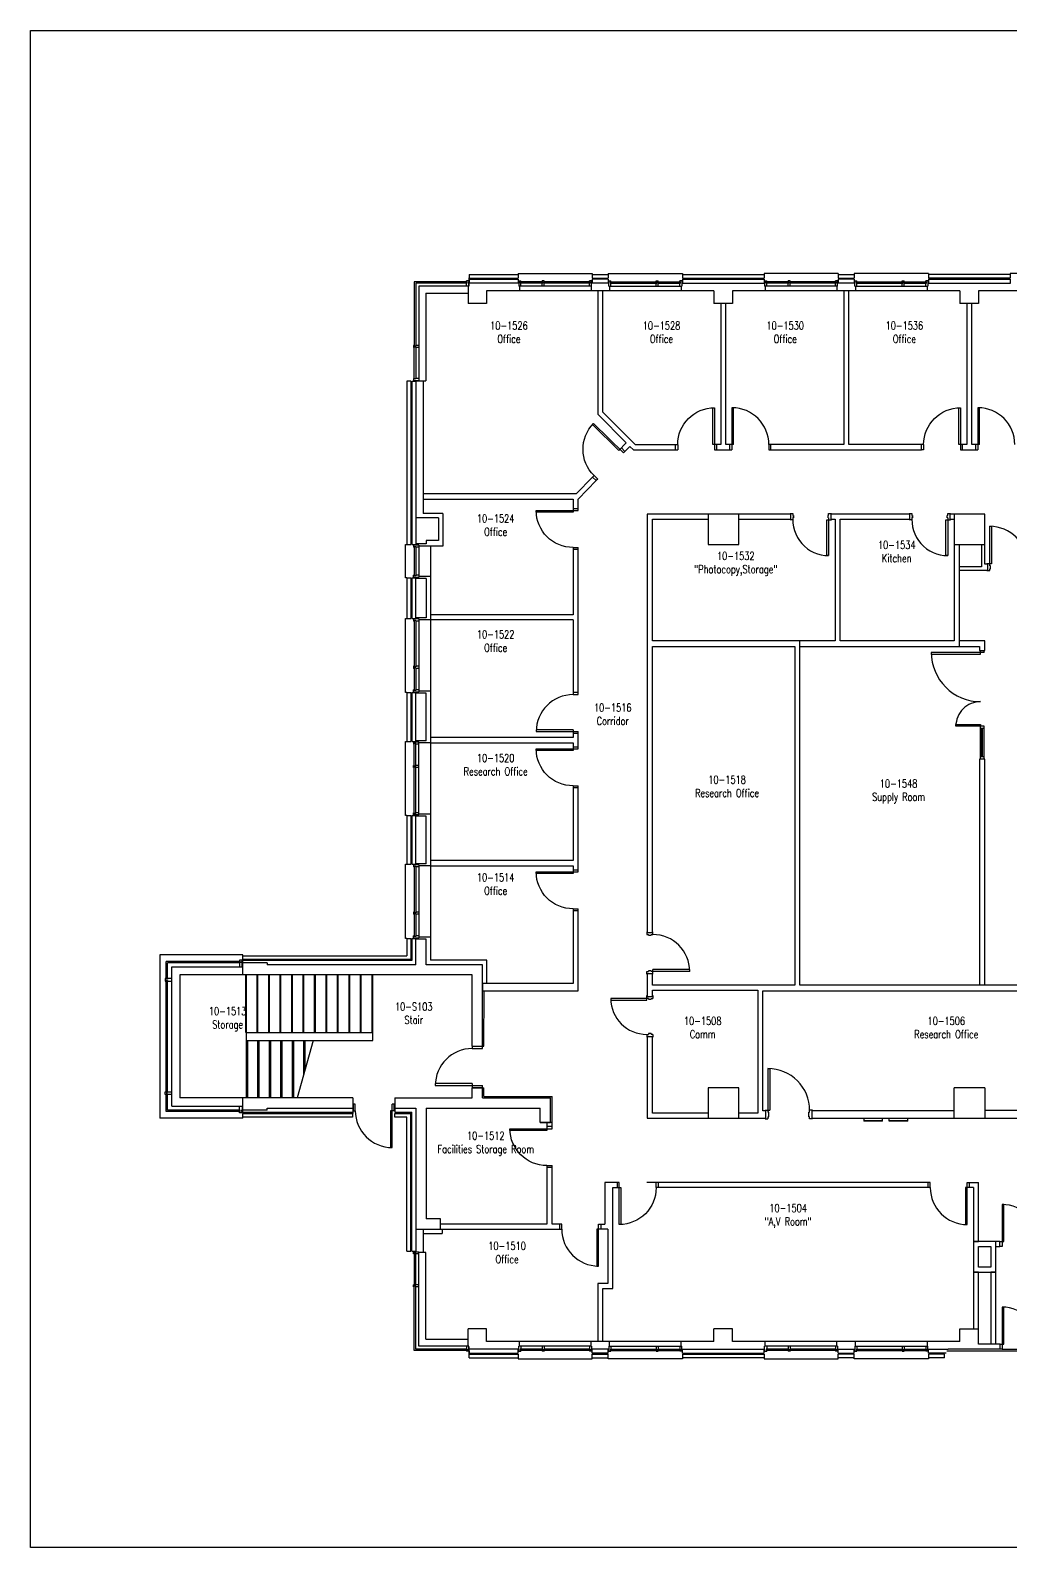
# Model space of a CAD drawing. Extents: x 11182 to 734459, y -1391328 to 152085.
# Drawn here: x 142803 to 166715, y -1105967 to -1068952 of the extents above; entities that cross this region are included whole.
import ezdxf
from ezdxf.enums import TextEntityAlignment as Align

# ---------------------------------------------------------------- set-up
doc = ezdxf.new("R2010")
doc.units = 0
doc.header["$LTSCALE"] = 500
doc.header["$MEASUREMENT"] = 0
doc.layers.add('0_Defpoints', color=106, linetype='CONTINUOUS', plot=False)
for name, color, linetype in [('0_room_data', 7, 'CONTINUOUS'), ('1_Wall_Exist', 251, 'CONTINUOUS'), ('3_Text', 7, 'CONTINUOUS')]:
    doc.layers.add(name, color=color, linetype=linetype)
doc.styles.add('1_200', font='simplex.shx', dxfattribs={"width": 0.75, "height": 460})

# ---------------------------------------------------------------- blocks, each defined once
blk = doc.blocks.new('room_data')
at = {"layer": '3_Text', "style": '1_200', "width": 0.75}
for tag, p in [('ROOMNUM', (0, 0)), ('ROOMUSE', (0, -575))]:
    blk.add_attdef(tag, text='', height=345, dxfattribs=at).set_placement(p, align=Align.MIDDLE_CENTER)

msp = doc.modelspace()

# ---------------------------------------------------------------- linework, layer by layer
at = {"layer": '0_Defpoints'}
msp.add_lwpolyline([(142803, -1068952), (200437, -1068952), (200437, -1105967), (142803, -1105967)], close=True, dxfattribs=at)
at = {"layer": '1_Wall_Exist'}
for p, q in [((153510, -1074907), (154700, -1074907)), ((153510, -1074907), (153510, -1074997)), ((154700, -1074882), (154700, -1074997)), ((154700, -1074882), (156510, -1074882)), ((156510, -1074882), (156510, -1074997)), ((156510, -1074907), (156900, -1074907)), ((156900, -1074882), (156900, -1074997)), ((156900, -1074882), (158710, -1074882)), ((158710, -1074882), (158710, -1074997)), ((158710, -1074907), (160700, -1074907)), ((160700, -1074882), (160700, -1074997)), ((162510, -1074882), (160700, -1074882)), ((162510, -1074882), (162510, -1074997)), ((162510, -1074907), (162900, -1074907)), ((162900, -1074882), (162900, -1074997)), ((164710, -1074882), (162900, -1074882)), ((164710, -1074882), (164710, -1074997)), ((166700, -1074907), (164710, -1074907)), ((166700, -1074882), (166700, -1074997)), ((168510, -1074882), (166700, -1074882)), ((153459, -1075085), (152168, -1075085)), ((152168, -1075085), (152168, -1076654)), ((153459, -1075122), (152205, -1075122)), ((152205, -1075122), (152205, -1076654)), ((153495, -1075195), (152278, -1075195)), ((152278, -1075195), (152278, -1077493)), ((153495, -1075066), (153445, -1075066)), ((153445, -1075085), (153445, -1075066)), ((153445, -1075195), (153445, -1075122)), ((153459, -1075122), (153459, -1075085)), ((153479, -1075197), (153479, -1075613)), ((153484, -1075177), (153484, -1075178)), ((153498, -1075177), (153484, -1075177)), ((153484, -1075178), (153499, -1075178)), ((153495, -1075066), (153495, -1075195)), ((154715, -1075122), (153495, -1075122)), ((153503, -1074992), (153498, -1075177)), ((153499, -1075178), (153504, -1074993)), ((153508, -1074992), (153503, -1074992)), ((153504, -1074993), (153507, -1074993)), ((153507, -1074993), (153507, -1075001)), ((153507, -1075001), (153508, -1075001)), ((153508, -1075001), (153508, -1074992)), ((153510, -1074997), (154700, -1074997)), ((153510, -1075022), (154700, -1075022)), ((153510, -1075022), (153510, -1075122)), ((154700, -1075022), (154700, -1075122)), ((154715, -1075066), (154715, -1075195)), ((154715, -1075066), (154765, -1075066)), ((156495, -1075195), (154715, -1075195)), ((154731, -1075195), (154731, -1075303)), ((155304, -1075085), (154752, -1075085)), ((154752, -1075122), (154752, -1075085)), ((155304, -1075122), (154752, -1075122)), ((154765, -1075085), (154765, -1075066)), ((154765, -1075195), (154765, -1075122)), ((155340, -1075066), (155290, -1075066)), ((155290, -1075085), (155290, -1075066)), ((155290, -1075195), (155290, -1075122)), ((155304, -1075122), (155304, -1075085)), ((156459, -1075085), (155329, -1075085)), ((155329, -1075122), (155329, -1075085)), ((156459, -1075122), (155329, -1075122)), ((155340, -1075085), (155340, -1075066)), ((155340, -1075195), (155340, -1075122)), ((156495, -1075066), (156445, -1075066)), ((156445, -1075085), (156445, -1075066)), ((156445, -1075195), (156445, -1075122)), ((156459, -1075122), (156459, -1075085)), ((156479, -1075195), (156479, -1075303)), ((156495, -1075195), (156495, -1075066)), ((156915, -1075122), (156495, -1075122)), ((156510, -1074997), (156900, -1074997)), ((156900, -1075022), (156510, -1075022)), ((156510, -1075022), (156510, -1075122)), ((156900, -1075022), (156900, -1075122)), ((156915, -1075066), (156965, -1075066)), ((156915, -1075195), (156915, -1075066)), ((156915, -1075195), (158695, -1075195)), ((156931, -1075195), (156931, -1075303)), ((156952, -1075085), (158082, -1075085)), ((156952, -1075122), (156952, -1075085)), ((156952, -1075122), (158082, -1075122)), ((156965, -1075085), (156965, -1075066)), ((156965, -1075195), (156965, -1075122)), ((158070, -1075066), (158120, -1075066)), ((158070, -1075085), (158070, -1075066)), ((158070, -1075195), (158070, -1075122)), ((158082, -1075122), (158082, -1075085)), ((158107, -1075085), (158659, -1075085)), ((158107, -1075122), (158107, -1075085)), ((158107, -1075122), (158659, -1075122)), ((158120, -1075085), (158120, -1075066)), ((158120, -1075195), (158120, -1075122)), ((158695, -1075066), (158645, -1075066)), ((158645, -1075085), (158645, -1075066)), ((158645, -1075195), (158645, -1075122)), ((158659, -1075122), (158659, -1075085)), ((158679, -1075195), (158679, -1075303)), ((158695, -1075066), (158695, -1075195)), ((158695, -1075122), (160700, -1075122)), ((158710, -1074997), (160700, -1074997)), ((158710, -1075022), (160700, -1075022)), ((158710, -1075022), (158710, -1075122)), ((160700, -1075022), (160700, -1075122)), ((160715, -1075066), (160715, -1075195)), ((160715, -1075066), (160765, -1075066)), ((162495, -1075195), (160715, -1075195)), ((160731, -1075195), (160731, -1075303)), ((161304, -1075085), (160752, -1075085)), ((160752, -1075122), (160752, -1075085)), ((161304, -1075122), (160752, -1075122)), ((160765, -1075085), (160765, -1075066)), ((160765, -1075195), (160765, -1075122)), ((161340, -1075066), (161290, -1075066)), ((161290, -1075085), (161290, -1075066)), ((161290, -1075195), (161290, -1075122)), ((161304, -1075122), (161304, -1075085)), ((162459, -1075085), (161329, -1075085)), ((161329, -1075122), (161329, -1075085)), ((162459, -1075122), (161329, -1075122)), ((161340, -1075085), (161340, -1075066)), ((161340, -1075195), (161340, -1075122)), ((162495, -1075066), (162445, -1075066)), ((162445, -1075085), (162445, -1075066)), ((162445, -1075195), (162445, -1075122)), ((162459, -1075122), (162459, -1075085)), ((162479, -1075195), (162479, -1075303)), ((162495, -1075195), (162495, -1075066)), ((162915, -1075122), (162495, -1075122)), ((162510, -1074997), (162900, -1074997)), ((162900, -1075022), (162510, -1075022)), ((162510, -1075022), (162510, -1075122)), ((162900, -1075022), (162900, -1075122)), ((162915, -1075066), (162965, -1075066)), ((162915, -1075195), (162915, -1075066)), ((162915, -1075195), (164695, -1075195)), ((162931, -1075195), (162931, -1075303)), ((162952, -1075085), (164082, -1075085)), ((162952, -1075122), (162952, -1075085)), ((162952, -1075122), (164082, -1075122)), ((162965, -1075085), (162965, -1075066)), ((162965, -1075195), (162965, -1075122)), ((164070, -1075066), (164120, -1075066)), ((164070, -1075085), (164070, -1075066)), ((164070, -1075195), (164070, -1075122)), ((164082, -1075122), (164082, -1075085)), ((164107, -1075085), (164659, -1075085)), ((164107, -1075122), (164107, -1075085)), ((164107, -1075122), (164659, -1075122)), ((164120, -1075085), (164120, -1075066)), ((164120, -1075195), (164120, -1075122)), ((164695, -1075066), (164645, -1075066)), ((164645, -1075085), (164645, -1075066)), ((164645, -1075195), (164645, -1075122)), ((164659, -1075122), (164659, -1075085)), ((164679, -1075195), (164679, -1075303)), ((164695, -1075066), (164695, -1075195)), ((164695, -1075122), (166715, -1075122)), ((166700, -1074997), (164710, -1074997)), ((164710, -1075022), (166700, -1075022)), ((164710, -1075022), (164710, -1075122)), ((166700, -1075022), (166700, -1075122)), ((152446, -1075363), (153479, -1075363)), ((152446, -1075363), (152446, -1077503)), ((153931, -1075613), (153479, -1075613)), ((153931, -1075303), (153931, -1075613)), ((159479, -1075303), (153931, -1075303)), ((156643, -1075303), (156643, -1078316)), ((156768, -1078264), (156768, -1075303)), ((159479, -1075303), (159479, -1075613)), ((159931, -1075613), (159479, -1075613)), ((159643, -1075613), (159643, -1079059)), ((159768, -1079059), (159768, -1075613)), ((159931, -1075303), (159931, -1075613)), ((165479, -1075303), (159931, -1075303)), ((162643, -1075303), (162643, -1079059)), ((162768, -1079059), (162768, -1075303)), ((165479, -1075303), (165479, -1075613)), ((165931, -1075613), (165479, -1075613)), ((165643, -1075613), (165643, -1079058)), ((165768, -1079058), (165768, -1075613)), ((165931, -1075303), (165931, -1075613)), ((171479, -1075303), (165931, -1075303)), ((152149, -1076643), (152149, -1076693)), ((152168, -1076643), (152149, -1076643)), ((152168, -1076693), (152149, -1076693)), ((152205, -1076654), (152168, -1076654)), ((152168, -1077454), (152168, -1076679)), ((152205, -1076679), (152168, -1076679)), ((152278, -1076643), (152205, -1076643)), ((152205, -1076679), (152205, -1077454)), ((152278, -1076693), (152205, -1076693)), ((151990, -1077507), (151990, -1081497)), ((152080, -1077507), (151990, -1077507)), ((152080, -1077507), (152080, -1081497)), ((152105, -1077507), (152105, -1081497)), ((152105, -1077508), (152205, -1077508)), ((152149, -1077443), (152149, -1077493)), ((152168, -1077443), (152149, -1077443)), ((152149, -1077493), (152278, -1077493)), ((152205, -1077454), (152168, -1077454)), ((152278, -1077443), (152205, -1077443)), ((152205, -1077502), (152205, -1081482)), ((152205, -1077503), (152446, -1077503)), ((152386, -1077502), (152386, -1080739)), ((157516, -1079012), (156768, -1078264)), ((159453, -1079059), (159453, -1078159)), ((159453, -1078159), (159493, -1078159)), ((159493, -1078159), (159493, -1079184)), ((159958, -1078159), (159918, -1078159)), ((159918, -1078159), (159918, -1079184)), ((159958, -1079059), (159958, -1078159)), ((165453, -1079059), (165453, -1078159)), ((165453, -1078159), (165493, -1078159)), ((165493, -1078159), (165493, -1079184)), ((165958, -1078158), (165918, -1078158)), ((165918, -1078158), (165918, -1079183)), ((165958, -1079058), (165958, -1078158)), ((156513, -1078569), (156541, -1078541)), ((157156, -1079199), (156513, -1078569)), ((156541, -1078541), (157273, -1079258)), ((156643, -1078316), (157340, -1079012)), ((157340, -1079012), (157156, -1079199)), ((157219, -1079135), (157308, -1079223)), ((157308, -1079223), (157219, -1079135)), ((157273, -1079258), (157308, -1079223)), ((157308, -1079223), (157428, -1079101)), ((157428, -1079101), (157512, -1079185)), ((157512, -1079185), (158593, -1079185)), ((157564, -1079060), (157516, -1079012)), ((158593, -1079060), (157564, -1079060)), ((158543, -1079185), (158543, -1079060)), ((158593, -1079060), (158593, -1079185)), ((159493, -1079059), (159453, -1079059)), ((159643, -1079059), (159493, -1079059)), ((159493, -1079184), (159918, -1079184)), ((159543, -1079059), (159543, -1079184)), ((159958, -1079059), (159768, -1079059)), ((159868, -1079184), (159868, -1079059)), ((162643, -1079059), (160818, -1079059)), ((160818, -1079059), (160818, -1079184)), ((160818, -1079184), (164543, -1079184)), ((160868, -1079184), (160868, -1079059)), ((164593, -1079059), (162768, -1079059)), ((164543, -1079184), (164543, -1079059)), ((164593, -1079184), (164543, -1079184)), ((164593, -1079059), (164593, -1079184)), ((165493, -1079059), (165453, -1079059)), ((165643, -1079058), (165493, -1079059)), ((165493, -1079184), (165768, -1079183)), ((165543, -1079184), (165543, -1079059)), ((165958, -1079058), (165768, -1079058)), ((165768, -1079183), (165918, -1079183)), ((165868, -1079183), (165868, -1079058)), ((156518, -1079849), (156115, -1080260)), ((156168, -1080385), (156608, -1079936)), ((156518, -1079849), (156554, -1079813)), ((156608, -1079936), (156518, -1079849)), ((156608, -1079936), (156518, -1079849)), ((156554, -1079813), (156643, -1079901)), ((156643, -1079901), (156608, -1079936)), ((152386, -1080260), (152386, -1080385)), ((156115, -1080260), (152386, -1080260)), ((152386, -1080385), (156043, -1080385)), ((156043, -1080385), (156043, -1080708)), ((156168, -1080668), (156168, -1080385)), ((152755, -1080847), (152205, -1080847)), ((152863, -1080739), (152386, -1080739)), ((152755, -1080847), (152755, -1081397)), ((152863, -1080739), (152863, -1081532)), ((155143, -1080708), (155143, -1080668)), ((155143, -1080668), (156168, -1080668)), ((156043, -1080708), (155143, -1080708)), ((156043, -1080618), (156168, -1080618)), ((161353, -1080754), (157850, -1080754)), ((157850, -1080754), (157850, -1090960)), ((159339, -1080754), (159339, -1080754)), ((159339, -1080754), (159339, -1081497)), ((160082, -1080754), (160082, -1080754)), ((160082, -1081497), (160082, -1080754)), ((161334, -1080754), (161334, -1080741)), ((161334, -1080741), (161402, -1080741)), ((161353, -1080877), (161353, -1080754)), ((161402, -1080741), (161402, -1080786)), ((161402, -1080786), (161418, -1080786)), ((161402, -1080845), (161402, -1080892)), ((161418, -1080845), (161402, -1080845)), ((161418, -1080786), (161418, -1080845)), ((162261, -1080845), (162261, -1080786)), ((162276, -1080786), (162261, -1080786)), ((162276, -1080845), (162261, -1080845)), ((162276, -1080786), (162276, -1080741)), ((162276, -1080741), (162346, -1080741)), ((162276, -1080845), (162276, -1081766)), ((164259, -1080754), (162327, -1080754)), ((162327, -1080754), (162327, -1080877)), ((162346, -1080754), (162346, -1080741)), ((164240, -1080754), (164240, -1080741)), ((164240, -1080741), (164307, -1080741)), ((164259, -1080877), (164259, -1080754)), ((164307, -1080741), (164307, -1080786)), ((164307, -1080786), (164324, -1080786)), ((164307, -1080845), (164307, -1080892)), ((164324, -1080845), (164307, -1080845)), ((164324, -1080786), (164324, -1080845)), ((165167, -1080845), (165167, -1080786)), ((165182, -1080786), (165167, -1080786)), ((165182, -1080845), (165167, -1080845)), ((165182, -1080786), (165182, -1080741)), ((165182, -1080741), (165252, -1080741)), ((165182, -1080845), (165182, -1081766)), ((165233, -1080754), (165233, -1080877)), ((166082, -1080754), (165233, -1080754)), ((165252, -1080754), (165252, -1080741)), ((165337, -1080754), (165337, -1083846)), ((166082, -1081978), (166082, -1080754)), ((157975, -1083844), (157975, -1080877)), ((157975, -1080877), (159339, -1080877)), ((160082, -1080877), (161353, -1080877)), ((161334, -1080877), (161334, -1080892)), ((161402, -1080892), (161334, -1080892)), ((162232, -1081766), (162232, -1080892)), ((162232, -1080892), (162346, -1080892)), ((162327, -1080877), (162431, -1080877)), ((162346, -1080877), (162346, -1080892)), ((162431, -1080877), (162431, -1083844)), ((162556, -1083846), (162556, -1080877)), ((162556, -1080877), (164259, -1080877)), ((164240, -1080877), (164240, -1080892)), ((164307, -1080892), (164240, -1080892)), ((165138, -1081766), (165138, -1080892)), ((165138, -1080892), (165252, -1080892)), ((165233, -1080877), (165337, -1080877)), ((165252, -1080877), (165252, -1080892)), ((166205, -1081050), (166250, -1081050)), ((166205, -1082012), (166205, -1081050)), ((166250, -1081050), (166250, -1081965)), ((151952, -1082307), (151952, -1081497)), ((151952, -1081497), (152080, -1081497)), ((152105, -1081497), (152205, -1081497)), ((152149, -1081512), (152149, -1081562)), ((152278, -1081512), (152149, -1081512)), ((152168, -1081562), (152149, -1081562)), ((152168, -1081549), (152168, -1082256)), ((152205, -1081549), (152168, -1081549)), ((152455, -1081482), (152205, -1081482)), ((152205, -1081549), (152205, -1082256)), ((152278, -1081562), (152205, -1081562)), ((152278, -1081512), (152278, -1082292)), ((152863, -1081532), (152278, -1081532)), ((152755, -1081397), (152455, -1081397)), ((152455, -1081397), (152455, -1081482)), ((152563, -1081532), (152563, -1091639)), ((156043, -1081568), (156043, -1083207)), ((156043, -1081568), (156168, -1081568)), ((156168, -1085157), (156168, -1081568)), ((159339, -1081497), (160082, -1081497)), ((165337, -1081497), (166082, -1081497)), ((165460, -1081497), (165460, -1083986)), ((166002, -1081497), (166002, -1082039)), ((156168, -1081618), (156043, -1081618)), ((162276, -1081766), (162232, -1081766)), ((165182, -1081766), (165138, -1081766)), ((166250, -1081965), (166135, -1081965)), ((166135, -1081965), (166135, -1081978)), ((151990, -1082307), (151952, -1082307)), ((151990, -1082307), (152080, -1082307)), ((151990, -1082307), (151990, -1083297)), ((152080, -1082307), (152080, -1083297)), ((152105, -1082307), (152205, -1082307)), ((152105, -1082307), (152105, -1083297)), ((152149, -1082292), (152149, -1082242)), ((152168, -1082242), (152149, -1082242)), ((152149, -1082292), (152278, -1082292)), ((152205, -1082256), (152168, -1082256)), ((152278, -1082242), (152205, -1082242)), ((152455, -1082322), (152205, -1082322)), ((152205, -1083282), (152205, -1082322)), ((152563, -1082272), (152278, -1082272)), ((152455, -1082322), (152455, -1083282)), ((166002, -1082039), (165460, -1082039)), ((165460, -1082120), (166154, -1082120)), ((166154, -1081978), (166082, -1081978)), ((166135, -1082120), (166135, -1082133)), ((166135, -1082133), (166205, -1082133)), ((166154, -1081978), (166154, -1082120)), ((166220, -1082012), (166205, -1082012)), ((166205, -1082133), (166205, -1082086)), ((166205, -1082086), (166220, -1082086)), ((166220, -1082086), (166220, -1082012)), ((151952, -1085107), (151952, -1083297)), ((151952, -1083297), (151990, -1083297)), ((151990, -1083297), (152080, -1083297)), ((152105, -1083297), (152205, -1083297)), ((152149, -1083312), (152149, -1083362)), ((152278, -1083312), (152149, -1083312)), ((152168, -1083362), (152149, -1083362)), ((152168, -1083349), (152168, -1084479)), ((152205, -1083349), (152168, -1083349)), ((152455, -1083282), (152205, -1083282)), ((152205, -1083349), (152205, -1084479)), ((152278, -1083362), (152205, -1083362)), ((152278, -1083312), (152278, -1085092)), ((156043, -1083332), (152278, -1083332)), ((156043, -1083207), (152563, -1083207)), ((156043, -1083332), (156043, -1085157)), ((162431, -1083844), (157975, -1083844)), ((157975, -1090960), (157975, -1083986)), ((157975, -1083986), (161448, -1083986)), ((161448, -1083986), (161448, -1092244)), ((161571, -1092244), (161571, -1083844)), ((161571, -1083986), (165957, -1083986)), ((165337, -1083846), (162556, -1083846)), ((166070, -1084128), (164780, -1084128)), ((164780, -1084128), (164780, -1084168)), ((164780, -1084168), (165981, -1084168)), ((166082, -1083846), (165460, -1083846)), ((165957, -1083986), (165957, -1084079)), ((165957, -1084079), (166082, -1084079)), ((165970, -1084079), (165970, -1084128)), ((165981, -1084168), (165981, -1084128)), ((166070, -1084128), (166070, -1084079)), ((166082, -1084079), (166082, -1083846)), ((152149, -1084467), (152149, -1084517)), ((152168, -1084467), (152149, -1084467)), ((152168, -1084517), (152149, -1084517)), ((152205, -1084479), (152168, -1084479)), ((152168, -1084504), (152168, -1085056)), ((152205, -1084504), (152168, -1084504)), ((152278, -1084467), (152205, -1084467)), ((152205, -1084504), (152205, -1085056)), ((152278, -1084517), (152205, -1084517)), ((151990, -1085107), (151952, -1085107)), ((151990, -1085107), (152080, -1085107)), ((151990, -1085107), (151990, -1086297)), ((152080, -1085107), (152080, -1086297)), ((152105, -1085107), (152205, -1085107)), ((152105, -1085107), (152105, -1086297)), ((152149, -1085092), (152149, -1085042)), ((152168, -1085042), (152149, -1085042)), ((152149, -1085092), (152278, -1085092)), ((152205, -1085056), (152168, -1085056)), ((152278, -1085042), (152205, -1085042)), ((152455, -1085122), (152205, -1085122)), ((152205, -1086282), (152205, -1085122)), ((152563, -1085072), (152278, -1085072)), ((152455, -1086282), (152455, -1085122)), ((156168, -1085107), (156043, -1085107)), ((156043, -1085157), (156168, -1085157)), ((156043, -1086017), (155143, -1086017)), ((155143, -1086017), (155143, -1086057)), ((156043, -1086017), (156043, -1086207)), ((165379, -1085928), (165379, -1085888)), ((165379, -1085888), (165981, -1085888)), ((166070, -1085928), (165379, -1085928)), ((165970, -1085928), (165970, -1086729)), ((165970, -1085979), (166070, -1085979)), ((165981, -1085888), (165981, -1085928)), ((166008, -1085979), (166008, -1086678)), ((166031, -1086678), (166031, -1085979)), ((166070, -1086729), (166070, -1085928)), ((151952, -1088107), (151952, -1086297)), ((151952, -1086297), (151990, -1086297)), ((151990, -1086297), (152080, -1086297)), ((152105, -1086297), (152205, -1086297)), ((152149, -1086312), (152278, -1086312)), ((152149, -1086312), (152149, -1086362)), ((152168, -1086362), (152149, -1086362)), ((152168, -1086901), (152168, -1086349)), ((152205, -1086349), (152168, -1086349)), ((152455, -1086282), (152205, -1086282)), ((152205, -1086901), (152205, -1086349)), ((152278, -1086362), (152205, -1086362)), ((152278, -1088092), (152278, -1086312)), ((152563, -1086332), (152278, -1086332)), ((156043, -1086207), (152563, -1086207)), ((152563, -1086207), (152563, -1086332)), ((152563, -1086332), (156043, -1086332)), ((155143, -1086057), (156168, -1086057)), ((156168, -1086107), (156043, -1086107)), ((156043, -1086332), (156043, -1086522)), ((156168, -1086482), (156168, -1086057)), ((155143, -1086522), (155143, -1086482)), ((155143, -1086482), (156168, -1086482)), ((156043, -1086522), (155143, -1086522)), ((156043, -1086432), (156168, -1086432)), ((166082, -1086729), (165957, -1086729)), ((165957, -1086729), (165957, -1092244)), ((166070, -1086678), (165970, -1086678)), ((166082, -1092244), (166082, -1086729)), ((152149, -1086937), (152149, -1086887)), ((152168, -1086887), (152149, -1086887)), ((152168, -1086937), (152149, -1086937)), ((152205, -1086901), (152168, -1086901)), ((152168, -1088056), (152168, -1086926)), ((152205, -1086926), (152168, -1086926)), ((152278, -1086887), (152205, -1086887)), ((152205, -1088056), (152205, -1086926)), ((152278, -1086937), (152205, -1086937)), ((156043, -1087382), (156043, -1089208)), ((156043, -1087382), (156168, -1087382)), ((156168, -1087432), (156043, -1087432)), ((156168, -1089433), (156168, -1087382)), ((151990, -1088107), (151952, -1088107)), ((151990, -1088107), (152080, -1088107)), ((151990, -1088107), (151990, -1089297)), ((152080, -1088107), (152080, -1089297)), ((152105, -1088107), (152205, -1088107)), ((152105, -1088107), (152105, -1089297)), ((152149, -1088092), (152149, -1088042)), ((152168, -1088042), (152149, -1088042)), ((152278, -1088092), (152149, -1088092)), ((152205, -1088056), (152168, -1088056)), ((152278, -1088042), (152205, -1088042)), ((152455, -1088122), (152205, -1088122)), ((152205, -1089282), (152205, -1088122)), ((152563, -1088072), (152278, -1088072)), ((152455, -1089282), (152455, -1088122)), ((151952, -1091107), (151952, -1089297)), ((151952, -1089297), (151990, -1089297)), ((151990, -1089297), (152080, -1089297)), ((152105, -1089297), (152205, -1089297)), ((152149, -1089312), (152149, -1089362)), ((152278, -1089312), (152149, -1089312)), ((152168, -1089362), (152149, -1089362)), ((152168, -1089349), (152168, -1090479)), ((152205, -1089349), (152168, -1089349)), ((152455, -1089282), (152205, -1089282)), ((152205, -1089349), (152205, -1090479)), ((152278, -1089362), (152205, -1089362)), ((152278, -1089312), (152278, -1091092)), ((152563, -1089332), (152278, -1089332)), ((156043, -1089208), (152563, -1089208)), ((152563, -1089208), (152563, -1089333)), ((152563, -1089333), (156043, -1089333)), ((156043, -1089333), (156043, -1089523)), ((155143, -1089523), (155143, -1089483)), ((155143, -1089483), (156168, -1089483)), ((156043, -1089523), (155143, -1089523)), ((156043, -1089433), (156168, -1089433)), ((156168, -1089483), (156168, -1089433)), ((152149, -1090467), (152149, -1090517)), ((152168, -1090467), (152149, -1090467)), ((152205, -1090479), (152168, -1090479)), ((152278, -1090467), (152205, -1090467)), ((156043, -1090383), (156043, -1092202)), ((156043, -1090383), (156168, -1090383)), ((156168, -1090433), (156043, -1090433)), ((156168, -1092386), (156168, -1090383)), ((152168, -1090517), (152149, -1090517)), ((152168, -1090504), (152168, -1091056)), ((152205, -1090504), (152168, -1090504)), ((152205, -1090504), (152205, -1091056)), ((152278, -1090517), (152205, -1090517)), ((151990, -1091107), (151952, -1091107)), ((151990, -1091107), (152080, -1091107)), ((151990, -1091107), (151990, -1091532)), ((152080, -1091107), (152080, -1091622)), ((152105, -1091107), (152205, -1091107)), ((152105, -1091107), (152105, -1091647)), ((152149, -1091092), (152149, -1091042)), ((152168, -1091042), (152149, -1091042)), ((152149, -1091092), (152278, -1091092)), ((152205, -1091056), (152168, -1091056)), ((152278, -1091042), (152205, -1091042)), ((152455, -1091122), (152205, -1091122)), ((152205, -1091747), (152205, -1091122)), ((152563, -1091072), (152278, -1091072)), ((152455, -1091747), (152455, -1091122)), ((157850, -1090941), (157837, -1090941)), ((157837, -1090941), (157837, -1091011)), ((157837, -1091011), (157884, -1091011)), ((157850, -1090960), (157975, -1090960)), ((157884, -1091026), (157884, -1091011)), ((157884, -1091026), (157943, -1091026)), ((157943, -1091011), (157987, -1091011)), ((157943, -1091011), (157943, -1091026)), ((157987, -1090941), (157975, -1090941)), ((157987, -1091011), (157987, -1090941)), ((147985, -1091507), (145960, -1091507)), ((145960, -1091507), (145960, -1095487)), ((147985, -1091622), (147985, -1091507)), ((147985, -1091532), (151990, -1091532)), ((147925, -1091666), (146119, -1091666)), ((146119, -1092100), (146119, -1091666)), ((147913, -1091697), (146150, -1091697)), ((146150, -1092100), (146150, -1091697)), ((146252, -1091799), (147970, -1091799)), ((146252, -1095196), (146252, -1091799)), ((147970, -1091638), (147906, -1091638)), ((147906, -1091638), (147906, -1091666)), ((147925, -1091697), (147906, -1091697)), ((147906, -1091697), (147906, -1091799)), ((147925, -1091666), (147925, -1091697)), ((147953, -1091697), (147953, -1091666)), ((147953, -1091666), (147970, -1091666)), ((147970, -1091697), (147953, -1091697)), ((147970, -1091666), (147970, -1091638)), ((147970, -1091799), (147970, -1091697)), ((147980, -1091647), (147980, -1091997)), ((152105, -1091647), (147980, -1091647)), ((148580, -1091697), (147980, -1091697)), ((152080, -1091622), (147985, -1091622)), ((148580, -1091697), (148580, -1091747)), ((152205, -1091747), (148580, -1091747)), ((153830, -1091747), (152455, -1091747)), ((153938, -1091639), (152563, -1091639)), ((153830, -1093732), (153830, -1091747)), ((153938, -1092202), (153938, -1091639)), ((157837, -1091979), (157837, -1091909)), ((157837, -1091909), (157884, -1091909)), ((157943, -1091894), (157884, -1091894)), ((157884, -1091894), (157884, -1091909)), ((157943, -1091894), (157943, -1091909)), ((158887, -1091909), (157943, -1091909)), ((158887, -1091865), (157987, -1091865)), ((157987, -1091979), (157987, -1091865)), ((158887, -1091909), (158887, -1091865)), ((146119, -1092082), (146091, -1092082)), ((146091, -1092082), (146091, -1092146)), ((146091, -1092146), (146119, -1092146)), ((146119, -1092100), (146119, -1092082)), ((146150, -1092100), (146119, -1092100)), ((146119, -1094867), (146119, -1092128)), ((146119, -1092128), (146150, -1092128)), ((146252, -1092082), (146150, -1092082)), ((146150, -1092082), (146150, -1092100)), ((146150, -1094867), (146150, -1092128)), ((146150, -1092128), (146150, -1092146)), ((146150, -1092146), (146252, -1092146)), ((146450, -1091997), (146450, -1094997)), ((153580, -1091997), (146450, -1091997)), ((148050, -1091997), (148050, -1093397)), ((148075, -1094997), (148075, -1091997)), ((148330, -1091997), (148330, -1093397)), ((148355, -1093397), (148355, -1091997)), ((148610, -1091997), (148610, -1093397)), ((148635, -1093397), (148635, -1091997)), ((148890, -1091997), (148890, -1093397)), ((148915, -1093397), (148915, -1091997)), ((149170, -1091997), (149170, -1093397)), ((149195, -1093397), (149195, -1091997)), ((149450, -1091997), (149450, -1093397)), ((149475, -1093397), (149475, -1091997)), ((149730, -1091997), (149730, -1093397)), ((149755, -1093397), (149755, -1091997)), ((150010, -1091997), (150010, -1093397)), ((150035, -1093397), (150035, -1091997)), ((150290, -1091997), (150290, -1093397)), ((150315, -1093397), (150315, -1091997)), ((150570, -1091997), (150570, -1093397)), ((150595, -1093397), (150595, -1091997)), ((150850, -1091997), (150850, -1093397)), ((150875, -1093397), (150875, -1091997)), ((151130, -1091997), (151130, -1093397)), ((151155, -1093597), (151155, -1091997)), ((153580, -1093732), (153580, -1091997)), ((156043, -1092202), (153831, -1092203)), ((153831, -1092203), (153831, -1092387)), ((157850, -1091979), (157837, -1091979)), ((157850, -1091960), (157850, -1092519)), ((157850, -1091960), (157975, -1091960)), ((157975, -1092244), (157975, -1091960)), ((157987, -1091979), (157975, -1091979)), ((161448, -1092244), (157975, -1092244)), ((169545, -1092244), (161571, -1092244)), ((153831, -1092387), (156168, -1092386)), ((153868, -1093732), (153869, -1092387)), ((157884, -1092570), (156962, -1092570)), ((156962, -1092570), (156962, -1092615)), ((156962, -1092615), (157837, -1092615)), ((157837, -1092615), (157837, -1092500)), ((157850, -1092500), (157837, -1092500)), ((157850, -1092519), (157975, -1092519)), ((157884, -1092570), (157884, -1092585)), ((157884, -1092585), (157943, -1092585)), ((157943, -1092570), (157987, -1092570)), ((157943, -1092570), (157943, -1092585)), ((157975, -1092519), (157975, -1092367)), ((157975, -1092367), (160548, -1092367)), ((157987, -1092500), (157975, -1092500)), ((157987, -1092500), (157987, -1092570)), ((160548, -1092367), (160548, -1095370)), ((160673, -1092384), (169333, -1092384)), ((160673, -1095309), (160673, -1092384)), ((148075, -1093397), (151155, -1093397)), ((157943, -1093428), (157884, -1093428)), ((157884, -1093428), (157884, -1093445)), ((157943, -1093428), (157943, -1093445)), ((148075, -1093597), (151155, -1093597)), ((148100, -1093597), (148100, -1094997)), ((148355, -1094997), (148355, -1093597)), ((148380, -1093597), (148380, -1094997)), ((148635, -1094997), (148635, -1093597)), ((148660, -1093597), (148660, -1094997)), ((148915, -1094997), (148915, -1093597)), ((148940, -1093597), (148940, -1094997)), ((149195, -1094997), (149195, -1093597)), ((149220, -1093597), (149220, -1094997)), ((149702, -1093597), (149314, -1094997)), ((149475, -1094414), (149475, -1093597)), ((149500, -1093597), (149500, -1094324)), ((153580, -1093732), (153868, -1093732)), ((153830, -1093742), (153580, -1093742)), ((153580, -1093742), (153580, -1093792)), ((153580, -1093792), (153830, -1093792)), ((153830, -1093792), (153830, -1093742)), ((157837, -1093445), (157837, -1093515)), ((157837, -1093445), (157884, -1093445)), ((157837, -1093515), (157850, -1093515)), ((157850, -1093496), (157850, -1095493)), ((157850, -1093496), (157975, -1093496)), ((157987, -1093445), (157943, -1093445)), ((157975, -1095370), (157975, -1093496)), ((157975, -1093515), (157987, -1093515)), ((157987, -1093445), (157987, -1093515)), ((160796, -1094281), (160842, -1094281)), ((160796, -1094281), (160796, -1095343)), ((160842, -1094281), (160842, -1095296)), ((146091, -1094913), (146091, -1094849)), ((146091, -1094849), (146119, -1094849)), ((146119, -1094913), (146091, -1094913)), ((146119, -1094867), (146150, -1094867)), ((146119, -1095329), (146119, -1094895)), ((146119, -1094895), (146119, -1094913)), ((146150, -1094895), (146119, -1094895)), ((146150, -1094867), (146150, -1094849)), ((146150, -1094849), (146252, -1094849)), ((146150, -1095297), (146150, -1094895)), ((146150, -1094913), (146150, -1094895)), ((146252, -1094913), (146150, -1094913)), ((153580, -1094647), (152680, -1094647)), ((152680, -1094647), (152680, -1094692)), ((152680, -1094692), (153830, -1094692)), ((153580, -1094647), (153580, -1094742)), ((153580, -1094742), (153830, -1094742)), ((153580, -1094997), (153580, -1094752)), ((153580, -1094752), (153868, -1094752)), ((153830, -1094742), (153830, -1094692)), ((153830, -1094997), (153830, -1094752)), ((153868, -1094959), (153868, -1094752)), ((160082, -1094747), (159339, -1094747)), ((159339, -1094747), (159339, -1095493)), ((160082, -1095493), (160082, -1094747)), ((166082, -1094747), (165337, -1094747)), ((165337, -1095493), (165337, -1094747)), ((166082, -1094747), (166082, -1095491)), ((146252, -1095196), (147970, -1095196)), ((150670, -1094997), (146450, -1094997)), ((147906, -1095297), (147906, -1095196)), ((147970, -1095196), (147970, -1095297)), ((147980, -1094997), (147980, -1095347)), ((148580, -1095297), (148580, -1095247)), ((148580, -1095247), (150670, -1095247)), ((150670, -1094997), (150670, -1095372)), ((150680, -1095146), (150680, -1095307)), ((150730, -1095146), (150680, -1095146)), ((150730, -1095307), (150730, -1095146)), ((151630, -1096207), (151630, -1095146)), ((151680, -1095146), (151630, -1095146)), ((151680, -1095307), (151680, -1095146)), ((151690, -1094997), (151690, -1095347)), ((151690, -1094997), (153580, -1094997)), ((151690, -1095247), (152205, -1095247)), ((152205, -1095247), (152205, -1098752)), ((152455, -1095247), (152455, -1096392)), ((152455, -1095247), (155240, -1095247)), ((152456, -1095247), (152456, -1097947)), ((153830, -1094997), (155490, -1094997)), ((153868, -1094959), (155528, -1094959)), ((155240, -1095597), (155240, -1095247)), ((155490, -1095597), (155490, -1094997)), ((155528, -1095747), (155528, -1094959)), ((147985, -1095487), (145960, -1095487)), ((147925, -1095329), (146119, -1095329)), ((147913, -1095297), (146150, -1095297)), ((147925, -1095297), (147906, -1095297)), ((147906, -1095357), (147906, -1095329)), ((147970, -1095357), (147906, -1095357)), ((147925, -1095329), (147925, -1095297)), ((147970, -1095297), (147953, -1095297)), ((147953, -1095297), (147953, -1095329)), ((147953, -1095329), (147970, -1095329)), ((147970, -1095329), (147970, -1095357)), ((148580, -1095297), (147980, -1095297)), ((147980, -1095347), (150670, -1095347)), ((147985, -1095487), (147985, -1095372)), ((147985, -1095372), (150665, -1095372)), ((150665, -1095462), (147985, -1095462)), ((150665, -1095372), (150665, -1095462)), ((150680, -1095307), (150730, -1095307)), ((151585, -1095307), (151585, -1096207)), ((151680, -1095307), (151585, -1095307)), ((151690, -1095347), (152105, -1095347)), ((151695, -1095462), (151695, -1095372)), ((151695, -1095372), (152080, -1095372)), ((151990, -1095462), (151695, -1095462)), ((151990, -1098737), (151990, -1095462)), ((152080, -1098737), (152080, -1095372)), ((152105, -1098737), (152105, -1095347)), ((155240, -1095597), (155490, -1095597)), ((155490, -1095597), (155240, -1095597)), ((155528, -1095597), (155403, -1095597)), ((155403, -1095597), (155403, -1095787)), ((157850, -1095493), (160747, -1095493)), ((159339, -1095370), (157975, -1095370)), ((160548, -1095370), (160082, -1095370)), ((160747, -1095309), (160673, -1095309)), ((160728, -1095296), (160842, -1095296)), ((160728, -1095296), (160728, -1095309)), ((160728, -1095493), (160728, -1095506)), ((160728, -1095506), (160796, -1095506)), ((160747, -1095493), (160747, -1095309)), ((160813, -1095343), (160796, -1095343)), ((160796, -1095461), (160796, -1095506)), ((160796, -1095461), (160813, -1095461)), ((160813, -1095461), (160813, -1095343)), ((161795, -1095461), (161795, -1095343)), ((161795, -1095343), (161812, -1095343)), ((161812, -1095461), (161795, -1095461)), ((161812, -1095343), (161812, -1095296)), ((161882, -1095296), (161812, -1095296)), ((161812, -1095506), (161812, -1095461)), ((161882, -1095506), (161812, -1095506)), ((165337, -1095309), (161863, -1095309)), ((161863, -1095309), (161863, -1095493)), ((161863, -1095493), (165337, -1095493)), ((161882, -1095296), (161882, -1095309)), ((161882, -1095506), (161882, -1095493)), ((163136, -1095493), (163136, -1095563)), ((163136, -1095546), (163587, -1095546)), ((163587, -1095563), (163136, -1095563)), ((163587, -1095563), (163587, -1095493)), ((163752, -1095563), (163752, -1095493)), ((163752, -1095546), (164204, -1095546)), ((164204, -1095563), (163752, -1095563)), ((164204, -1095563), (164204, -1095493)), ((165337, -1095491), (168122, -1095491)), ((168122, -1095306), (166082, -1095306)), ((154503, -1095787), (154503, -1095747)), ((154503, -1095747), (155528, -1095747)), ((155403, -1095787), (154503, -1095787)), ((155528, -1095697), (155403, -1095697)), ((151585, -1096207), (151630, -1096207)), ((155403, -1096647), (155403, -1098072)), ((155403, -1096647), (155528, -1096647)), ((155528, -1096697), (155403, -1096697)), ((155528, -1098072), (155528, -1096647)), ((157168, -1097060), (156815, -1097060)), ((156815, -1097060), (156815, -1098072)), ((157118, -1097060), (157118, -1097185)), ((157168, -1098085), (157168, -1097060)), ((164756, -1097060), (157843, -1097060)), ((158068, -1097185), (158068, -1097060)), ((158118, -1097060), (158118, -1097185)), ((164706, -1097185), (164706, -1097060)), ((164756, -1097185), (164756, -1097060)), ((165656, -1098085), (165656, -1097060)), ((165656, -1097060), (165931, -1097060)), ((165706, -1097060), (165706, -1097185)), ((165931, -1098497), (165931, -1097060)), ((157015, -1097185), (157208, -1097185)), ((157015, -1099647), (157015, -1097185)), ((157208, -1097185), (157208, -1098085)), ((164756, -1097185), (158068, -1097185)), ((165806, -1097185), (165616, -1097185)), ((165616, -1097185), (165616, -1098085)), ((165806, -1097185), (165806, -1098497)), ((166551, -1097597), (166506, -1097597)), ((166506, -1097597), (166506, -1098622)), ((166551, -1098497), (166551, -1097597)), ((152205, -1098197), (152805, -1098197)), ((152386, -1098197), (152386, -1098768)), ((152805, -1097947), (152456, -1097947)), ((152805, -1098197), (152805, -1097947)), ((155403, -1098072), (152805, -1098072)), ((152805, -1098197), (155765, -1098197)), ((152852, -1098197), (152852, -1098305)), ((155765, -1098072), (155528, -1098072)), ((155715, -1098197), (155715, -1098072)), ((155765, -1098197), (155765, -1098072)), ((156890, -1098197), (156625, -1098197)), ((156625, -1098197), (156625, -1099097)), ((156665, -1099097), (156665, -1098072)), ((156665, -1098072), (156815, -1098072)), ((156715, -1098072), (156715, -1098197)), ((156890, -1098197), (156890, -1099522)), ((157208, -1098085), (157168, -1098085)), ((165616, -1098085), (165656, -1098085)), ((152386, -1098305), (152852, -1098305)), ((165806, -1098497), (165931, -1098497)), ((165806, -1098497), (165806, -1099247)), ((166356, -1098497), (165806, -1098497)), ((166455, -1098497), (166356, -1098497)), ((166356, -1099247), (166356, -1098497)), ((166455, -1098622), (166455, -1098497)), ((166455, -1098497), (166551, -1098497)), ((151990, -1098737), (152080, -1098737)), ((152105, -1098737), (152205, -1098737)), ((152149, -1098802), (152149, -1098752)), ((152149, -1098752), (152278, -1098752)), ((152168, -1098802), (152149, -1098802)), ((152205, -1098791), (152168, -1098791)), ((152168, -1098791), (152168, -1099566)), ((152205, -1099566), (152205, -1098791)), ((152278, -1098802), (152205, -1098802)), ((152278, -1101049), (152278, -1098752)), ((152446, -1098768), (152278, -1098768)), ((152446, -1100881), (152446, -1098768)), ((165931, -1099122), (165931, -1098622)), ((165931, -1098622), (166231, -1098622)), ((166231, -1098622), (166231, -1099122)), ((166356, -1098622), (166455, -1098622)), ((166506, -1098622), (166455, -1098622)), ((156625, -1099097), (156665, -1099097)), ((165931, -1099247), (165806, -1099247)), ((165806, -1099247), (165806, -1100631)), ((165806, -1099247), (166356, -1099247)), ((166231, -1099122), (165931, -1099122)), ((165931, -1100631), (165931, -1099247)), ((166356, -1099247), (166231, -1099247)), ((166231, -1099247), (166231, -1101000)), ((166356, -1101000), (166356, -1099247)), ((152149, -1099602), (152149, -1099552)), ((152168, -1099552), (152149, -1099552)), ((152168, -1099602), (152149, -1099602)), ((152205, -1099566), (152168, -1099566)), ((152168, -1101159), (152168, -1099591)), ((152205, -1099591), (152168, -1099591)), ((152278, -1099552), (152205, -1099552)), ((152205, -1101122), (152205, -1099591)), ((152278, -1099602), (152205, -1099602)), ((156643, -1099522), (156643, -1100941)), ((156890, -1099522), (156643, -1099522)), ((156768, -1100941), (156768, -1099647)), ((156768, -1099647), (157015, -1099647)), ((166553, -1100100), (166508, -1100100)), ((166508, -1100100), (166508, -1101125)), ((166553, -1101000), (166553, -1100100)), ((153931, -1100631), (153479, -1100631)), ((153479, -1101047), (153479, -1100631)), ((153931, -1100941), (153931, -1100631)), ((159931, -1100631), (159479, -1100631)), ((159479, -1100941), (159479, -1100631)), ((159931, -1100941), (159931, -1100631)), ((165479, -1100631), (165931, -1100631)), ((165479, -1100941), (165479, -1100631)), ((165806, -1100631), (165931, -1100631)), ((165931, -1101000), (165931, -1100631)), ((153459, -1101159), (152168, -1101159)), ((153459, -1101122), (152205, -1101122)), ((153495, -1101049), (152278, -1101049)), ((152446, -1100881), (153479, -1100881)), ((153445, -1101049), (153445, -1101122)), ((153445, -1101159), (153445, -1101178)), ((153495, -1101178), (153445, -1101178)), ((153459, -1101122), (153459, -1101159)), ((153484, -1101068), (153484, -1101067)), ((153484, -1101067), (153499, -1101067)), ((153498, -1101068), (153484, -1101068)), ((153495, -1101178), (153495, -1101049)), ((153503, -1101252), (153498, -1101068)), ((153499, -1101067), (153504, -1101251)), ((154715, -1101122), (153510, -1101122)), ((153510, -1101222), (153510, -1101122)), ((159479, -1100941), (153931, -1100941)), ((154700, -1101222), (154700, -1101122)), ((156495, -1101049), (154715, -1101049)), ((154715, -1101178), (154715, -1101049)), ((154715, -1101178), (154765, -1101178)), ((154731, -1101049), (154731, -1100941)), ((155304, -1101122), (154752, -1101122)), ((154752, -1101122), (154752, -1101159)), ((155304, -1101159), (154752, -1101159)), ((154765, -1101049), (154765, -1101122)), ((154765, -1101159), (154765, -1101178)), ((155290, -1101049), (155290, -1101122)), ((155290, -1101159), (155290, -1101178)), ((155340, -1101178), (155290, -1101178)), ((155304, -1101122), (155304, -1101159)), ((156459, -1101122), (155329, -1101122)), ((155329, -1101122), (155329, -1101159)), ((156459, -1101159), (155329, -1101159)), ((155340, -1101049), (155340, -1101122)), ((155340, -1101159), (155340, -1101178)), ((156445, -1101049), (156445, -1101122)), ((156445, -1101159), (156445, -1101178)), ((156495, -1101178), (156445, -1101178)), ((156459, -1101122), (156459, -1101159)), ((156479, -1101049), (156479, -1100941)), ((156495, -1101049), (156495, -1101178)), ((156915, -1101122), (156495, -1101122)), ((156510, -1101222), (156510, -1101122)), ((156900, -1101222), (156900, -1101122)), ((156915, -1101049), (158695, -1101049)), ((156915, -1101049), (156915, -1101178)), ((156915, -1101178), (156965, -1101178)), ((156931, -1101049), (156931, -1100941)), ((156952, -1101122), (158082, -1101122)), ((156952, -1101122), (156952, -1101159)), ((156952, -1101159), (158082, -1101159)), ((156965, -1101049), (156965, -1101122)), ((156965, -1101159), (156965, -1101178)), ((158070, -1101049), (158070, -1101122)), ((158070, -1101159), (158070, -1101178)), ((158070, -1101178), (158120, -1101178)), ((158082, -1101122), (158082, -1101159)), ((158107, -1101122), (158659, -1101122)), ((158107, -1101122), (158107, -1101159)), ((158107, -1101159), (158659, -1101159)), ((158120, -1101049), (158120, -1101122)), ((158120, -1101159), (158120, -1101178)), ((158645, -1101049), (158645, -1101122)), ((158645, -1101159), (158645, -1101178)), ((158695, -1101178), (158645, -1101178)), ((158659, -1101122), (158659, -1101159)), ((158679, -1101049), (158679, -1100941)), ((158695, -1101178), (158695, -1101049)), ((158695, -1101122), (160715, -1101122)), ((158710, -1101222), (158710, -1101122)), ((165479, -1100941), (159931, -1100941)), ((160700, -1101222), (160700, -1101122)), ((162495, -1101049), (160715, -1101049)), ((160715, -1101178), (160715, -1101049)), ((160715, -1101178), (160765, -1101178)), ((160731, -1101049), (160731, -1100941)), ((161304, -1101122), (160752, -1101122)), ((160752, -1101122), (160752, -1101159)), ((161304, -1101159), (160752, -1101159)), ((160765, -1101049), (160765, -1101122)), ((160765, -1101159), (160765, -1101178)), ((161290, -1101049), (161290, -1101122)), ((161290, -1101159), (161290, -1101178)), ((161340, -1101178), (161290, -1101178)), ((161304, -1101122), (161304, -1101159)), ((162459, -1101122), (161329, -1101122)), ((161329, -1101122), (161329, -1101159)), ((162459, -1101159), (161329, -1101159)), ((161340, -1101049), (161340, -1101122)), ((161340, -1101159), (161340, -1101178)), ((162445, -1101049), (162445, -1101122)), ((162445, -1101159), (162445, -1101178)), ((162495, -1101178), (162445, -1101178)), ((162459, -1101122), (162459, -1101159)), ((162479, -1101049), (162479, -1100941)), ((162495, -1101049), (162495, -1101178)), ((162495, -1101122), (162915, -1101122)), ((162510, -1101222), (162510, -1101122)), ((162900, -1101222), (162900, -1101122)), ((162915, -1101049), (164695, -1101049)), ((162915, -1101049), (162915, -1101178)), ((162915, -1101178), (162965, -1101178)), ((162931, -1101049), (162931, -1100941)), ((162952, -1101122), (164082, -1101122)), ((162952, -1101122), (162952, -1101159)), ((162952, -1101159), (164082, -1101159)), ((162965, -1101049), (162965, -1101122)), ((162965, -1101159), (162965, -1101178)), ((164070, -1101049), (164070, -1101122)), ((164070, -1101159), (164070, -1101178)), ((164070, -1101178), (164120, -1101178)), ((164082, -1101122), (164082, -1101159)), ((164107, -1101122), (164659, -1101122)), ((164107, -1101122), (164107, -1101159)), ((164107, -1101159), (164659, -1101159)), ((164120, -1101049), (164120, -1101122)), ((164120, -1101159), (164120, -1101178)), ((164645, -1101049), (164645, -1101122)), ((164645, -1101159), (164645, -1101178)), ((164695, -1101178), (164645, -1101178)), ((164659, -1101122), (164659, -1101159)), ((164679, -1100941), (164679, -1101049)), ((164695, -1101178), (164695, -1101049)), ((164695, -1101122), (165195, -1101122)), ((164710, -1101222), (164710, -1101122)), ((184154, -1101172), (165159, -1101172)), ((166457, -1101122), (165195, -1101122)), ((166457, -1101000), (165931, -1101000)), ((166457, -1101122), (166457, -1101000)), ((166457, -1101125), (166457, -1101000)), ((166457, -1101000), (166553, -1101000)), ((166508, -1101125), (166457, -1101125)), ((166508, -1101125), (168308, -1101125)), ((153508, -1101252), (153503, -1101252)), ((153504, -1101251), (153507, -1101251)), ((153507, -1101251), (153507, -1101243)), ((153507, -1101243), (153508, -1101243)), ((153508, -1101243), (153508, -1101252)), ((153510, -1101222), (154700, -1101222)), ((153510, -1101247), (154700, -1101247)), ((153510, -1101337), (153510, -1101247)), ((153510, -1101337), (154700, -1101337)), ((154700, -1101247), (154700, -1101362)), ((154700, -1101362), (156510, -1101362)), ((156900, -1101222), (156510, -1101222)), ((156510, -1101247), (156900, -1101247)), ((156510, -1101362), (156510, -1101247)), ((156510, -1101337), (156900, -1101337)), ((156900, -1101362), (156900, -1101247)), ((158710, -1101362), (156900, -1101362)), ((158710, -1101222), (160700, -1101222)), ((158710, -1101247), (160700, -1101247)), ((158710, -1101247), (158710, -1101362)), ((160700, -1101337), (158710, -1101337)), ((160700, -1101247), (160700, -1101362)), ((160700, -1101362), (162510, -1101362)), ((162510, -1101222), (162900, -1101222)), ((162900, -1101247), (162510, -1101247)), ((162510, -1101362), (162510, -1101247)), ((162900, -1101337), (162510, -1101337)), ((162900, -1101362), (162900, -1101247)), ((164710, -1101362), (162900, -1101362)), ((165144, -1101222), (164710, -1101222)), ((165100, -1101247), (164710, -1101247)), ((164710, -1101247), (164710, -1101362)), ((165100, -1101337), (164710, -1101337)), ((165100, -1101337), (165100, -1101247))]:
    msp.add_line(p, q, dxfattribs=at)
at = {"layer": '1_Wall_Exist', "extrusion": (0, 0, -1)}
for centre, start, end in [((-159493, -1079059), 359.9911, 89.9911), ((-165493, -1079059), 359.9911, 89.9911), ((-157184, -1079171), 314.4571, 44.4571), ((-156043, -1080668), 269.9998, 359.9998), ((-156043, -1086482), 269.9998, 359.9998), ((-156043, -1089483), 269.9998, 359.9998), ((-155403, -1095747), 270, 0), ((-157168, -1097185), 180, 270)]:
    msp.add_arc(centre, 900, start, end, dxfattribs=at)
at = {"layer": '1_Wall_Exist'}
for centre, radius, start, end in [((159918, -1079059), 900, 0.0089, 90.0089), ((165918, -1079058), 900, 0.0089, 90.0089), ((162276, -1080892), 875, 173.0464, 270), ((165182, -1080892), 875, 173.0464, 270), ((166202, -1081969), 918, 0.213, 89.787), ((165980, -1084128), 1201, 179.9833, 270.0167), ((156043, -1086057), 900, 90.0002, 180.0002), ((165979, -1085929), 600, 89.881, 179.9169), ((157987, -1091909), 900, 0, 90), ((157837, -1092570), 875, 180, 270), ((153580, -1094692), 900, 90, 180), ((160797, -1095297), 1015, 0.0464, 90.0731), ((151630, -1095307), 900, 180, 270), ((165656, -1097185), 900, 180, 270), ((166506, -1098497), 900, 360, 90), ((156665, -1098197), 900, 180, 270), ((166508, -1101000), 900, 360, 90)]:
    msp.add_arc(centre, radius, start, end, dxfattribs=at)

# ---------------------------------------------------------------- block references
at = {"layer": '0_room_data', "xscale": 0.5657139806978375, "yscale": 0.5657139806978375, "zscale": 0.5657139806978375}
for p, values in [((154477, -1076155), {'ROOMNUM': '10-1526', 'ROOMUSE': 'Office'}), ((158199, -1076155), {'ROOMNUM': '10-1528', 'ROOMUSE': 'Office'}), ((161217, -1076155), {'ROOMNUM': '10-1530', 'ROOMUSE': 'Office'}), ((164123, -1076155), {'ROOMNUM': '10-1536', 'ROOMUSE': 'Office'}), ((154153, -1080861), {'ROOMNUM': '10-1524', 'ROOMUSE': 'Office'}), ((163937, -1081506), {'ROOMNUM': '10-1534', 'ROOMUSE': 'Kitchen'}), ((160011, -1081773), {'ROOMNUM': '10-1532', 'ROOMUSE': '"Photocopy,Storage"'}), ((154153, -1083688), {'ROOMNUM': '10-1522', 'ROOMUSE': 'Office'}), ((157009, -1085475), {'ROOMNUM': '10-1516', 'ROOMUSE': 'Corridor'}), ((154153, -1086704), {'ROOMNUM': '10-1520', 'ROOMUSE': 'Research Office'}), ((159798, -1087233), {'ROOMNUM': '10-1518', 'ROOMUSE': 'Research Office'}), ((163982, -1087327), {'ROOMNUM': '10-1548', 'ROOMUSE': 'Supply Room'}), ((154153, -1089617), {'ROOMNUM': '10-1514', 'ROOMUSE': 'Office'}), ((152155, -1092769), {'ROOMNUM': '10-S103', 'ROOMUSE': 'Stair'}), ((147616, -1092880), {'ROOMNUM': '10-1513', 'ROOMUSE': 'Storage'}), ((159203, -1093116), {'ROOMNUM': '10-1508', 'ROOMUSE': 'Comm'}), ((165145, -1093116), {'ROOMNUM': '10-1506', 'ROOMUSE': 'Research Office'}), ((153913, -1095917), {'ROOMNUM': '10-1512', 'ROOMUSE': 'Facilities Storage Room'}), ((161288, -1097683), {'ROOMNUM': '10-1504', 'ROOMUSE': '"A,V Room"'}), ((154431, -1098606), {'ROOMNUM': '10-1510', 'ROOMUSE': 'Office'})]:
    msp.add_blockref('room_data', p, dxfattribs=at).add_auto_attribs(values)

doc.saveas('drawing.dxf')
